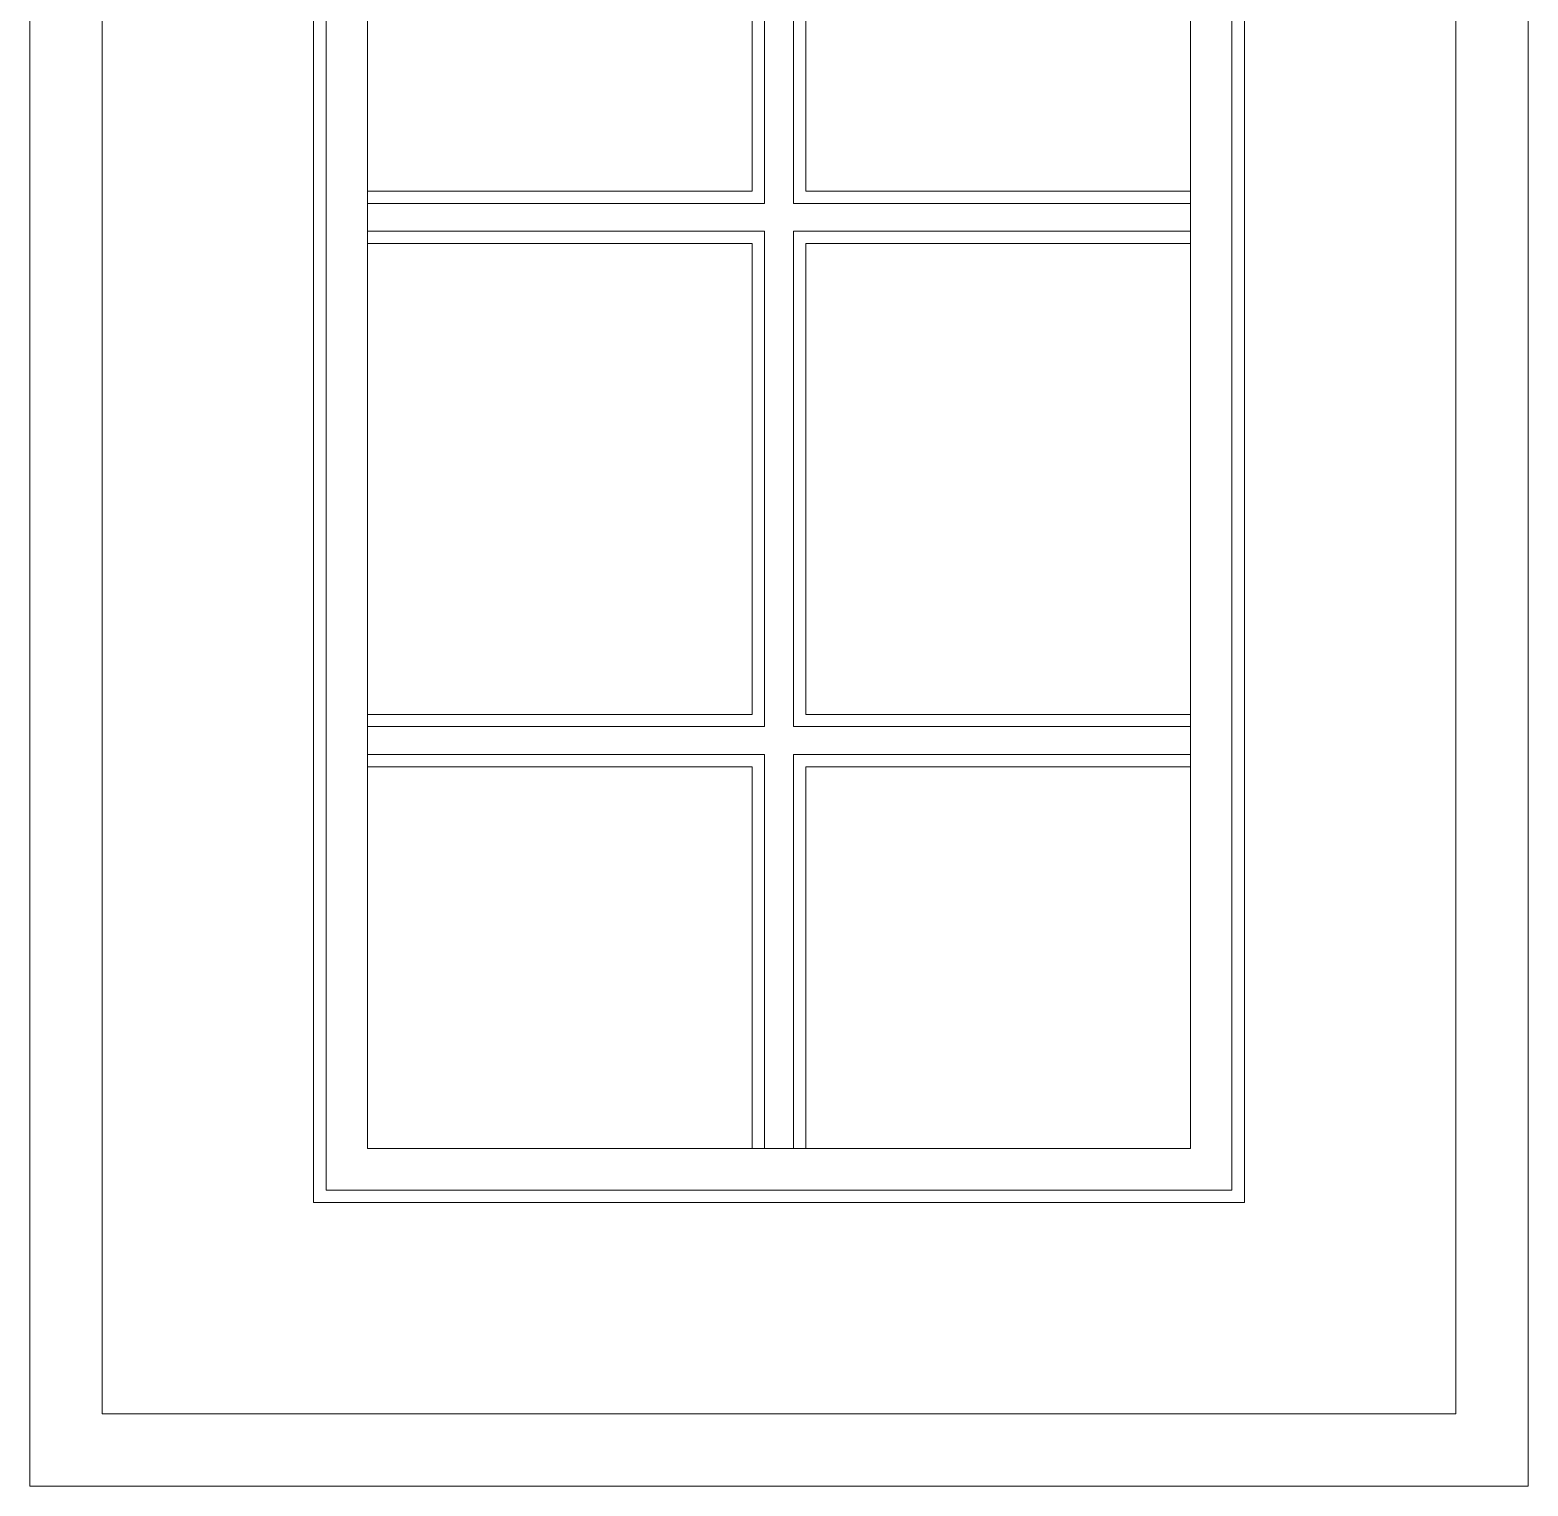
# Model space of a CAD drawing. Header units: inches. Extents: x -5096374 to -5070857, y -3259973 to -3243900.
# Drawn here: x -5078573.42 to -5078543.42, y -3259161.84 to -3259132.68 of the extents above; entities that cross this region are included whole.
import ezdxf

# ---------------------------------------------------------------- set-up
doc = ezdxf.new("R2010")
doc.units = ezdxf.units.IN
doc.header["$LTSCALE"] = 2
doc.header["$MEASUREMENT"] = 0
doc.layers.add('window', color=4, linetype='CONTINUOUS', lineweight=13)

msp = doc.modelspace()

# ---------------------------------------------------------------- linework, layer by layer
at = {"layer": 'window'}
for p, q in [((-5078543.418, -3259161.839), (-5078543.418, -3259077.839)), ((-5078573.418, -3259078.025), (-5078573.418, -3259161.839)), ((-5078571.972, -3259079.422), (-5078571.972, -3259160.393)), ((-5078544.865, -3259160.393), (-5078544.865, -3259079.422)), ((-5078567.742, -3259083.525), (-5078567.742, -3259156.163)), ((-5078549.095, -3259156.163), (-5078549.095, -3259083.525)), ((-5078567.49, -3259155.911), (-5078567.49, -3259083.769)), ((-5078549.347, -3259083.769), (-5078549.347, -3259155.911)), ((-5078566.662, -3259155.083), (-5078566.662, -3259084.573)), ((-5078550.175, -3259155.083), (-5078550.175, -3259084.573)), ((-5078558.958, -3259126.48), (-5078558.958, -3259135.909)), ((-5078558.706, -3259126.236), (-5078558.706, -3259136.154)), ((-5078558.13, -3259136.154), (-5078558.13, -3259126.236)), ((-5078557.878, -3259126.48), (-5078557.878, -3259135.909)), ((-5078566.662, -3259135.909), (-5078558.958, -3259135.909)), ((-5078557.878, -3259135.909), (-5078550.175, -3259135.909)), ((-5078558.706, -3259136.154), (-5078566.662, -3259136.154)), ((-5078550.175, -3259136.154), (-5078558.13, -3259136.154)), ((-5078566.662, -3259136.712), (-5078558.706, -3259136.712)), ((-5078566.662, -3259136.957), (-5078558.958, -3259136.957)), ((-5078558.958, -3259136.957), (-5078558.958, -3259146.386)), ((-5078558.706, -3259136.712), (-5078558.706, -3259146.631)), ((-5078558.13, -3259146.631), (-5078558.13, -3259136.712)), ((-5078558.13, -3259136.712), (-5078550.175, -3259136.712)), ((-5078557.878, -3259136.957), (-5078557.878, -3259146.386)), ((-5078557.878, -3259136.957), (-5078550.175, -3259136.957)), ((-5078566.662, -3259146.386), (-5078558.958, -3259146.386)), ((-5078557.878, -3259146.386), (-5078550.175, -3259146.386)), ((-5078558.706, -3259146.631), (-5078566.662, -3259146.631)), ((-5078550.175, -3259146.631), (-5078558.13, -3259146.631)), ((-5078566.662, -3259147.189), (-5078558.706, -3259147.189)), ((-5078558.706, -3259147.189), (-5078558.706, -3259155.083)), ((-5078558.13, -3259155.083), (-5078558.13, -3259147.189)), ((-5078558.13, -3259147.189), (-5078550.175, -3259147.189)), ((-5078566.662, -3259147.434), (-5078558.958, -3259147.434)), ((-5078558.958, -3259147.434), (-5078558.958, -3259155.083)), ((-5078557.878, -3259147.434), (-5078557.878, -3259155.083)), ((-5078557.878, -3259147.434), (-5078550.175, -3259147.434)), ((-5078550.175, -3259155.083), (-5078566.662, -3259155.083)), ((-5078549.095, -3259156.163), (-5078567.742, -3259156.163)), ((-5078549.347, -3259155.911), (-5078567.49, -3259155.911)), ((-5078544.865, -3259160.393), (-5078571.972, -3259160.393)), ((-5078543.418, -3259161.839), (-5078573.418, -3259161.839))]:
    msp.add_line(p, q, dxfattribs=at)

doc.saveas('drawing.dxf')
